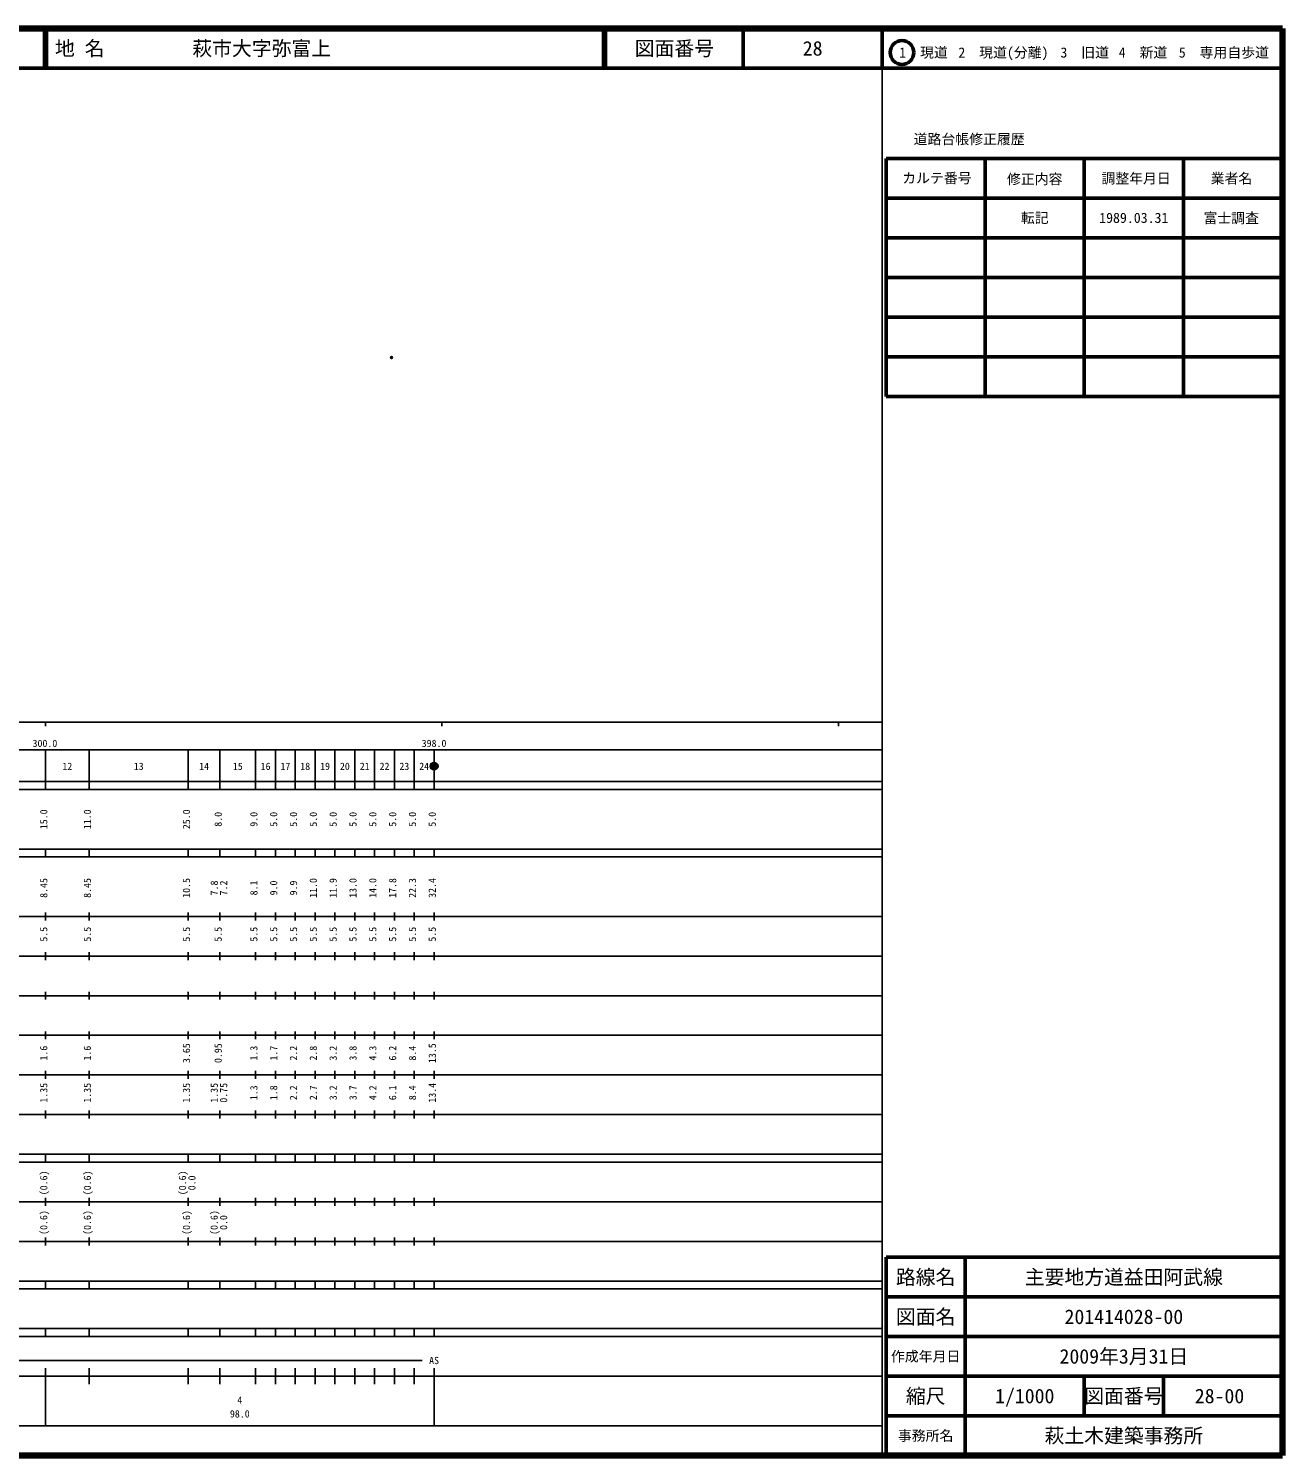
# Model space of a CAD drawing. Units: millimetres on the paper. Extents: x 40 to 680, y 20 to 380.
# Drawn here: x 363.7 to 680, y 20 to 380 of the extents above; entities that cross this region are included whole.
import ezdxf
from ezdxf.enums import TextEntityAlignment as Align

# ---------------------------------------------------------------- set-up
doc = ezdxf.new("R2010")
doc.units = ezdxf.units.MM
doc.header["$PDMODE"] = 32
doc.header["$PDSIZE"] = 0.5
doc.layers.add('M-OTRS', color=6, linetype='Continuous')
doc.layers.add('M-TTL-TXT', color=7, linetype='Continuous')
for name, color, linetype, lineweight in [('M-TTL', 2, 'Continuous', 140), ('M-TTL-BAND', 7, 'Continuous', 25), ('M-TTL-FRAM', 2, 'Continuous', 50), ('M-TTL-LINE', 7, 'Continuous', 50)]:
    doc.layers.add(name, color=color, linetype=linetype, lineweight=lineweight)
doc.styles.add('ＭＳ ゴシック', font='')
doc.styles.get('ＭＳ ゴシック').set_extended_font_data('MS Gothic')

msp = doc.modelspace()

# ---------------------------------------------------------------- hatches: boundary and pattern name
at = {"layer": 'M-TTL-BAND'}
msp.add_hatch(color=256, dxfattribs=at).paths.add_polyline_path([(466.997, 193.909), (466.997, 193.949), (466.994, 193.988), (466.99, 194.027), (466.985, 194.066), (466.978, 194.105), (466.97, 194.143), (466.96, 194.181), (466.948, 194.219), (466.936, 194.256), (466.921, 194.292), (466.906, 194.328), (466.888, 194.363), (466.87, 194.398), (466.85, 194.432), (466.829, 194.465), (466.806, 194.497), (466.783, 194.529), (466.758, 194.559), (466.732, 194.588), (466.705, 194.617), (466.676, 194.644), (466.647, 194.67), (466.617, 194.695), (466.585, 194.719), (466.553, 194.741), (466.52, 194.762), (466.486, 194.782), (466.451, 194.8), (466.416, 194.818), (466.38, 194.833), (466.344, 194.848), (466.306, 194.861), (466.269, 194.872), (466.231, 194.882), (466.192, 194.89), (466.154, 194.897), (466.115, 194.903), (466.076, 194.906), (466.037, 194.909), (465.997, 194.909), (465.958, 194.909), (465.919, 194.906), (465.88, 194.903), (465.841, 194.897), (465.802, 194.89), (465.764, 194.882), (465.726, 194.872), (465.688, 194.861), (465.651, 194.848), (465.615, 194.833), (465.579, 194.818), (465.543, 194.8), (465.509, 194.782), (465.475, 194.762), (465.442, 194.741), (465.41, 194.719), (465.378, 194.695), (465.348, 194.67), (465.319, 194.644), (465.29, 194.617), (465.263, 194.588), (465.237, 194.559), (465.212, 194.529), (465.188, 194.497), (465.166, 194.465), (465.145, 194.432), (465.125, 194.398), (465.106, 194.363), (465.089, 194.328), (465.074, 194.292), (465.059, 194.256), (465.046, 194.219), (465.035, 194.181), (465.025, 194.143), (465.017, 194.105), (465.01, 194.066), (465.004, 194.027), (465, 193.988), (464.998, 193.949), (464.997, 193.909), (464.998, 193.87), (465, 193.831), (465.004, 193.792), (465.01, 193.753), (465.017, 193.714), (465.025, 193.676), (465.035, 193.638), (465.046, 193.6), (465.059, 193.563), (465.074, 193.527), (465.089, 193.491), (465.106, 193.455), (465.125, 193.421), (465.145, 193.387), (465.166, 193.354), (465.188, 193.322), (465.212, 193.29), (465.237, 193.26), (465.263, 193.231), (465.29, 193.202), (465.319, 193.175), (465.348, 193.149), (465.378, 193.124), (465.41, 193.1), (465.442, 193.078), (465.475, 193.057), (465.509, 193.037), (465.543, 193.018), (465.579, 193.001), (465.615, 192.986), (465.651, 192.971), (465.688, 192.958), (465.726, 192.947), (465.764, 192.937), (465.802, 192.929), (465.841, 192.922), (465.88, 192.916), (465.919, 192.913), (465.958, 192.91), (465.997, 192.909), (466.037, 192.91), (466.076, 192.913), (466.115, 192.916), (466.154, 192.922), (466.192, 192.929), (466.231, 192.937), (466.269, 192.947), (466.306, 192.958), (466.344, 192.971), (466.38, 192.986), (466.416, 193.001), (466.451, 193.018), (466.486, 193.037), (466.52, 193.057), (466.553, 193.078), (466.585, 193.1), (466.617, 193.124), (466.647, 193.149), (466.676, 193.175), (466.705, 193.202), (466.732, 193.231), (466.758, 193.26), (466.783, 193.29), (466.806, 193.322), (466.829, 193.354), (466.85, 193.387), (466.87, 193.421), (466.888, 193.455), (466.906, 193.491), (466.921, 193.527), (466.936, 193.563), (466.948, 193.6), (466.96, 193.638), (466.97, 193.676), (466.978, 193.714), (466.985, 193.753), (466.99, 193.792), (466.994, 193.831), (466.997, 193.87)])

# ---------------------------------------------------------------- linework, layer by layer
at = {"layer": 'M-OTRS'}
msp.add_point((455.283, 296.975), dxfattribs=at)
at = {"layer": 'M-TTL'}
for p, q in [((680, 380), (40, 380)), ((680, 20), (680, 380)), ((40, 20), (680, 20))]:
    msp.add_line(p, q, dxfattribs=at)
at = {"layer": 'M-TTL-BAND'}
for p, q in [((579, 20), (579, 370)), ((40, 205), (579, 205)), ((368, 205), (368, 204)), ((468, 205), (468, 204)), ((568, 205), (568, 204)), ((68, 198), (579, 198)), ((368, 188), (368, 198)), ((379, 188), (379, 198)), ((404, 188), (404, 198)), ((412, 188), (412, 198)), ((421, 188), (421, 198)), ((426, 188), (426, 198)), ((431, 188), (431, 198)), ((436, 188), (436, 198)), ((441, 188), (441, 198)), ((446, 188), (446, 198)), ((451, 188), (451, 198)), ((456, 188), (456, 198)), ((461, 188), (461, 198)), ((466, 188), (466, 198)), ((40, 190), (579, 190)), ((40, 188), (579, 188)), ((40, 173), (579, 173)), ((368, 171), (368, 173)), ((379, 171), (379, 173)), ((404, 171), (404, 173)), ((412, 171), (412, 173)), ((421, 171), (421, 173)), ((426, 171), (426, 173)), ((431, 171), (431, 173)), ((436, 171), (436, 173)), ((441, 171), (441, 173)), ((446, 171), (446, 173)), ((451, 171), (451, 173)), ((456, 171), (456, 173)), ((461, 171), (461, 173)), ((466, 171), (466, 173)), ((40, 171), (579, 171)), ((40, 156), (579, 156)), ((368, 155), (368, 157)), ((379, 155), (379, 157)), ((404, 155), (404, 157)), ((412, 155), (412, 157)), ((421, 155), (421, 157)), ((426, 155), (426, 157)), ((431, 155), (431, 157)), ((436, 155), (436, 157)), ((441, 155), (441, 157)), ((446, 155), (446, 157)), ((451, 155), (451, 157)), ((456, 155), (456, 157)), ((461, 155), (461, 157)), ((466, 155), (466, 157)), ((46, 146), (579, 146)), ((368, 145), (368, 147)), ((379, 145), (379, 147)), ((404, 145), (404, 147)), ((412, 145), (412, 147)), ((421, 145), (421, 147)), ((426, 145), (426, 147)), ((431, 145), (431, 147)), ((436, 145), (436, 147)), ((441, 145), (441, 147)), ((446, 145), (446, 147)), ((451, 145), (451, 147)), ((456, 145), (456, 147)), ((461, 145), (461, 147)), ((466, 145), (466, 147)), ((368, 135), (368, 137)), ((379, 135), (379, 137)), ((404, 135), (404, 137)), ((412, 135), (412, 137)), ((421, 135), (421, 137)), ((426, 135), (426, 137)), ((431, 135), (431, 137)), ((436, 135), (436, 137)), ((441, 135), (441, 137)), ((446, 135), (446, 137)), ((451, 135), (451, 137)), ((456, 135), (456, 137)), ((461, 135), (461, 137)), ((466, 135), (466, 137)), ((52, 136), (579, 136)), ((46, 126), (579, 126)), ((368, 125), (368, 127)), ((379, 125), (379, 127)), ((404, 125), (404, 127)), ((412, 125), (412, 127)), ((421, 125), (421, 127)), ((426, 125), (426, 127)), ((431, 125), (431, 127)), ((436, 125), (436, 127)), ((441, 125), (441, 127)), ((446, 125), (446, 127)), ((451, 125), (451, 127)), ((456, 125), (456, 127)), ((461, 125), (461, 127)), ((466, 125), (466, 127)), ((52, 116), (579, 116)), ((368, 115), (368, 117)), ((379, 115), (379, 117)), ((404, 115), (404, 117)), ((412, 115), (412, 117)), ((421, 115), (421, 117)), ((426, 115), (426, 117)), ((431, 115), (431, 117)), ((436, 115), (436, 117)), ((441, 115), (441, 117)), ((446, 115), (446, 117)), ((451, 115), (451, 117)), ((456, 115), (456, 117)), ((461, 115), (461, 117)), ((466, 115), (466, 117)), ((46, 106), (579, 106)), ((368, 105), (368, 107)), ((379, 105), (379, 107)), ((404, 105), (404, 107)), ((412, 105), (412, 107)), ((421, 105), (421, 107)), ((426, 105), (426, 107)), ((431, 105), (431, 107)), ((436, 105), (436, 107)), ((441, 105), (441, 107)), ((446, 105), (446, 107)), ((451, 105), (451, 107)), ((456, 105), (456, 107)), ((461, 105), (461, 107)), ((466, 105), (466, 107)), ((40, 96), (579, 96)), ((40, 94), (579, 94)), ((368, 94), (368, 96)), ((379, 94), (379, 96)), ((404, 94), (404, 96)), ((412, 94), (412, 96)), ((421, 94), (421, 96)), ((426, 94), (426, 96)), ((431, 94), (431, 96)), ((436, 94), (436, 96)), ((441, 94), (441, 96)), ((446, 94), (446, 96)), ((451, 94), (451, 96)), ((456, 94), (456, 96)), ((461, 94), (461, 96)), ((466, 94), (466, 96)), ((49, 84), (579, 84)), ((368, 83), (368, 85)), ((379, 83), (379, 85)), ((404, 83), (404, 85)), ((412, 83), (412, 85)), ((421, 83), (421, 85)), ((426, 83), (426, 85)), ((431, 83), (431, 85)), ((436, 83), (436, 85)), ((441, 83), (441, 85)), ((446, 83), (446, 85)), ((451, 83), (451, 85)), ((456, 83), (456, 85)), ((461, 83), (461, 85)), ((466, 83), (466, 85)), ((40, 74), (579, 74)), ((368, 73), (368, 75)), ((379, 73), (379, 75)), ((404, 73), (404, 75)), ((412, 73), (412, 75)), ((421, 73), (421, 75)), ((426, 73), (426, 75)), ((431, 73), (431, 75)), ((436, 73), (436, 75)), ((441, 73), (441, 75)), ((446, 73), (446, 75)), ((451, 73), (451, 75)), ((456, 73), (456, 75)), ((461, 73), (461, 75)), ((466, 73), (466, 75)), ((40, 64), (579, 64)), ((40, 62), (579, 62)), ((368, 62), (368, 64)), ((379, 62), (379, 64)), ((404, 62), (404, 64)), ((412, 62), (412, 64)), ((421, 62), (421, 64)), ((426, 62), (426, 64)), ((431, 62), (431, 64)), ((436, 62), (436, 64)), ((441, 62), (441, 64)), ((446, 62), (446, 64)), ((451, 62), (451, 64)), ((456, 62), (456, 64)), ((461, 62), (461, 64)), ((466, 62), (466, 64)), ((40, 52), (579, 52)), ((368, 50), (368, 52)), ((379, 50), (379, 52)), ((404, 50), (404, 52)), ((412, 50), (412, 52)), ((421, 50), (421, 52)), ((426, 50), (426, 52)), ((431, 50), (431, 52)), ((436, 50), (436, 52)), ((441, 50), (441, 52)), ((446, 50), (446, 52)), ((451, 50), (451, 52)), ((456, 50), (456, 52)), ((461, 50), (461, 52)), ((466, 50), (466, 52)), ((40, 50), (579, 50)), ((71, 44), (463, 44)), ((40, 40), (579, 40)), ((368, 27.5), (368, 42)), ((379, 38), (379, 42)), ((404, 38), (404, 42)), ((412, 38), (412, 42)), ((421, 38), (421, 42)), ((426, 38), (426, 42)), ((431, 38), (431, 42)), ((436, 38), (436, 42)), ((441, 38), (441, 42)), ((446, 38), (446, 42)), ((451, 38), (451, 42)), ((456, 38), (456, 42)), ((461, 38), (461, 42)), ((466, 27.5), (466, 42)), ((68, 27.5), (579, 27.5))]:
    msp.add_line(p, q, dxfattribs=at)
at = {"layer": 'M-TTL-BAND', "lineweight": 13}
msp.add_circle((465.997, 193.909), 1, dxfattribs=at)
at = {"layer": 'M-TTL-FRAM'}
for p, q in [((580, 347.197), (580, 287.197)), ((580, 347.197), (680, 347.197)), ((580, 287.197), (680, 287.197)), ((680, 70), (580, 70)), ((580, 70), (580, 20))]:
    msp.add_line(p, q, dxfattribs=at)
at = {"layer": 'M-TTL-LINE'}
for p, q in [((367.75, 380), (367.75, 370)), ((368.25, 380), (368.25, 370)), ((508.747, 380), (508.747, 370)), ((509.247, 380), (509.247, 370)), ((543.997, 380), (543.997, 370)), ((579, 380), (579, 370)), ((40, 370), (680, 370)), ((605, 347.197), (605, 287.197)), ((630, 347.197), (630, 287.197)), ((655, 347.197), (655, 287.197)), ((580, 337.197), (680, 337.197)), ((580, 327.197), (680, 327.197)), ((580, 317.197), (680, 317.197)), ((580, 307.197), (680, 307.197)), ((580, 297.197), (680, 297.197)), ((600, 70), (600, 20)), ((680, 60), (580, 60)), ((680, 50), (580, 50)), ((680, 40), (580, 40)), ((630, 40), (630, 30)), ((650, 40), (650, 30)), ((680, 30), (580, 30))]:
    msp.add_line(p, q, dxfattribs=at)
msp.add_circle((584.031, 373.958), 3, dxfattribs=at)

# ---------------------------------------------------------------- texts
at = {"layer": 'M-TTL-BAND', "style": 'ＭＳ ゴシック'}
for s, p in [('300.0', (367.844, 198.195)), ('398.0', (466, 198.195)), ('12', (373.5, 192.405)), ('13', (391.5, 192.405)), ('14', (408, 192.405)), ('15', (416.5, 192.405)), ('16', (423.5, 192.405)), ('17', (428.5, 192.405)), ('18', (433.5, 192.405)), ('19', (438.5, 192.405)), ('20', (443.5, 192.405)), ('21', (448.5, 192.405)), ('22', (453.5, 192.405)), ('23', (458.5, 192.405)), ('24', (463.5, 192.405)), ('AS', (466, 42.5)), ('4', (417, 32.523)), ('98.0', (417, 29.033))]:
    msp.add_text(s, height=1.833, dxfattribs=at).set_placement(p, align=Align.BOTTOM_CENTER)
for s, p in [('15.0', (369, 180.5)), ('11.0', (380, 180.5)), ('25.0', (405, 180.5)), ('8.0', (413, 180.5)), ('9.0', (422, 180.5)), ('5.0', (427, 180.5)), ('5.0', (432, 180.5)), ('5.0', (437, 180.5)), ('5.0', (442, 180.5)), ('5.0', (447, 180.5)), ('5.0', (452, 180.5)), ('5.0', (457, 180.5)), ('5.0', (462, 180.5)), ('5.0', (467, 180.5)), ('8.45', (369, 163.174)), ('8.45', (380, 163.174)), ('10.5', (405, 163.174)), ('7.8', (412, 163.174)), ('7.2', (414.37, 163.174)), ('8.1', (422, 163.174)), ('9.0', (427, 163.174)), ('9.9', (432, 163.174)), ('11.0', (437, 163.174)), ('11.9', (442, 163.174)), ('13.0', (447, 163.174)), ('14.0', (452, 163.174)), ('17.8', (457, 163.174)), ('22.3', (462, 163.174)), ('32.4', (467, 163.174)), ('5.5', (369, 151.5)), ('5.5', (380, 151.5)), ('5.5', (405, 151.5)), ('5.5', (413, 151.5)), ('5.5', (422, 151.5)), ('5.5', (427, 151.5)), ('5.5', (432, 151.5)), ('5.5', (437, 151.5)), ('5.5', (442, 151.5)), ('5.5', (447, 151.5)), ('5.5', (452, 151.5)), ('5.5', (457, 151.5)), ('5.5', (462, 151.5)), ('5.5', (467, 151.5)), ('1.6', (369, 121.5)), ('1.6', (380, 121.5)), ('3.65', (405, 121.5)), ('0.95', (413, 121.5)), ('1.3', (422, 121.5)), ('1.7', (427, 121.5)), ('2.2', (432, 121.5)), ('2.8', (437, 121.5)), ('3.2', (442, 121.5)), ('3.8', (447, 121.5)), ('4.3', (452, 121.5)), ('6.2', (457, 121.5)), ('8.4', (462, 121.5)), ('13.5', (467, 121.5)), ('1.35', (369, 111.5)), ('1.35', (380, 111.5)), ('1.35', (405, 111.5)), ('1.35', (412, 111.5)), ('0.75', (414.37, 111.5)), ('1.3', (422, 111.5)), ('1.8', (427, 111.5)), ('2.2', (432, 111.5)), ('2.7', (437, 111.5)), ('3.2', (442, 111.5)), ('3.7', (447, 111.5)), ('4.2', (452, 111.5)), ('6.1', (457, 111.5)), ('8.4', (462, 111.5)), ('13.4', (467, 111.5)), ('(0.6)', (369, 88.764)), ('(0.6)', (380, 88.764)), ('(0.6)', (404, 88.764)), ('0.0', (406.37, 88.764)), ('(0.6)', (369, 78.764)), ('(0.6)', (380, 78.764)), ('(0.6)', (405, 78.764)), ('(0.6)', (412, 78.764)), ('0.0', (414.37, 78.764))]:
    msp.add_text(s, height=1.833, rotation=90, dxfattribs=at).set_placement(p, align=Align.BOTTOM_CENTER)
at = {"layer": 'M-TTL-TXT', "style": 'ＭＳ ゴシック'}
for s, p in [('地 名', (370.38, 375)), ('萩市大字弥富上', (405.024, 375))]:
    msp.add_text(s, height=3.666, dxfattribs=at).set_placement(p, align=Align.MIDDLE_LEFT)
for s, height, p in [('図面番号', 3.666, (526.622, 375)), ('28', 3.666, (561.497, 375)), ('1\u3000現道', 2.566, (589.448, 373.958)), ('2\u3000現道(分離)', 2.566, (609.619, 373.958)), ('3\u3000旧道', 2.566, (630.121, 373.958)), ('4\u3000新道', 2.566, (644.824, 373.958)), ('5\u3000専用自歩道', 2.566, (665.228, 373.958)), ('道路台帳修正履歴', 2.566, (600.968, 352.113)), ('カルテ番号', 2.566, (592.839, 342.277)), ('修正内容', 2.566, (617.509, 342.023)), ('調整年月日', 2.566, (643.089, 342.197)), ('業者名', 2.566, (667.134, 342.197)), ('転記', 2.566, (617.5, 332.245)), ('1989.03.31', 2.566, (642.5, 332.245)), ('富士調査', 2.566, (667.077, 332.189)), ('路線名', 3.666, (590, 65)), ('路線名', 3.666, (590, 65)), ('主要地方道益田阿武線', 3.666, (640, 65)), ('図面名', 3.666, (590, 55)), ('図面名', 3.666, (590, 55)), ('201414028-00', 3.666, (640, 55)), ('2009年3月31日', 3.666, (640, 45)), ('作成年月日', 2.566, (590, 45)), ('作成年月日', 2.566, (590, 45)), ('縮尺', 3.666, (590, 35)), ('縮尺', 3.666, (590, 35)), ('1/1000', 3.666, (615, 35)), ('図面番号', 3.666, (640, 35)), ('図面番号', 3.666, (640, 35)), ('28-00', 3.666, (664.125, 35)), ('事務所名', 2.566, (590, 25)), ('事務所名', 2.566, (590, 25)), ('萩土木建築事務所', 3.666, (640, 25))]:
    msp.add_text(s, height=height, dxfattribs=at).set_placement(p, align=Align.MIDDLE_CENTER)

doc.saveas('drawing.dxf')
